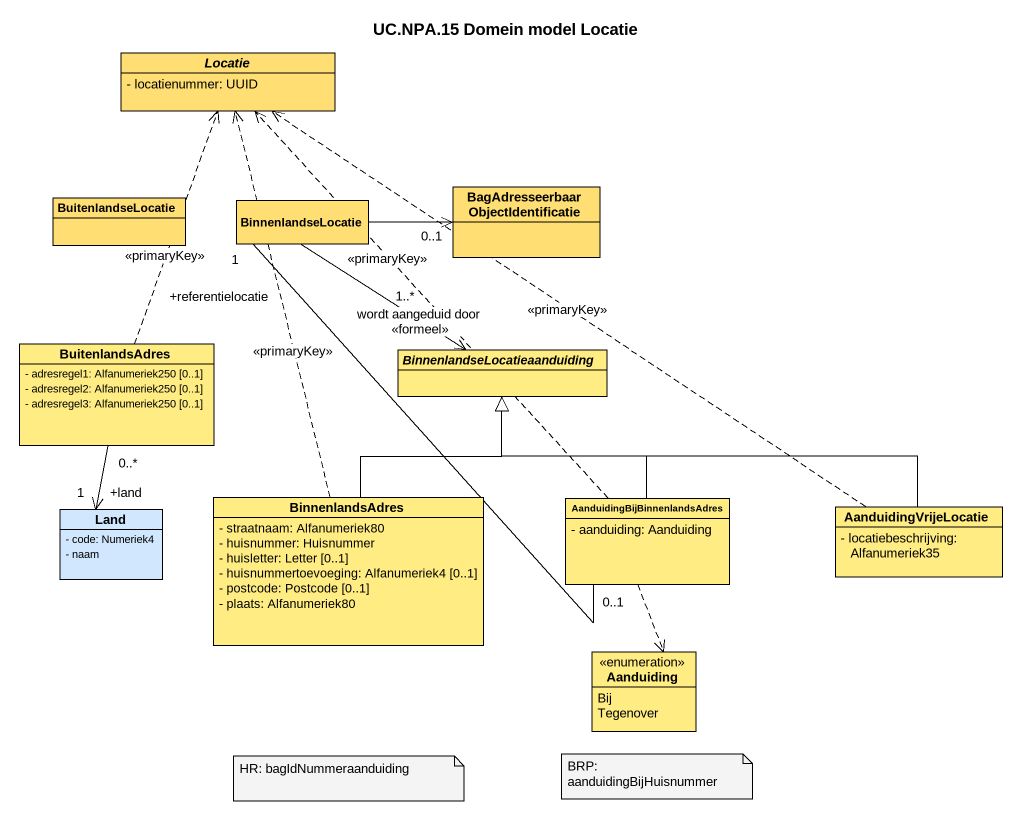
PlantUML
@startuml
title UC.NPA.15 Domein model Locatie
hide circle
hide empty members
skinparam classAttributeIconSize 0
abstract class Locatie #FFDE73 {
  - locatienummer: UUID
}
class BuitenlandseLocatie #FFDE73
class BinnenlandseLocatie #FFDE73
class "BagAdresseerbaarObjectIdentificatie" as BagAdresseerbaarObjectIdenti #FFDE73
class BuitenlandsAdres #FFED83 {
  - adresregel1: Alfanumeriek250 [0..1]
  - adresregel2: Alfanumeriek250 [0..1]
  - adresregel3: Alfanumeriek250 [0..1]
}
abstract class "BinnenlandseLocatieaanduiding" as BinnenlandseLocatieaanduidin #FFED83
class Land #D0E7FE {
  - code: Numeriek4
  - naam
}
class BinnenlandsAdres #FFED83 {
  - straatnaam: Alfanumeriek80
  - huisnummer: Huisnummer
  - huisletter: Letter [0..1]
  - huisnummertoevoeging: Alfanumeriek4 [0..1]
  - postcode: Postcode [0..1]
  - plaats: Alfanumeriek80
}
class "AanduidingBijBinnenlandsAdres" as AanduidingBijBinnenlandsAdre #FFED83 {
  - aanduiding: Aanduiding
}
class AanduidingVrijeLocatie #FFED83 {
  - locatiebeschrijving: Alfanumeriek35
}
enum Aanduiding #FFED83 {
  Bij
  Tegenover
}
BagAdresseerbaarObjectIdenti "0..1" <-left- BinnenlandseLocatie
BuitenlandsAdres .up.> Locatie : <<primaryKey>>
BuitenlandsAdres "0..*" --> "+land\n1" Land
BinnenlandseLocatieaanduidin "1..*" <-up- BinnenlandseLocatie : wordt aangeduid door\n<<formeel>>
BinnenlandsAdres .up.> Locatie : <<primaryKey>>
BinnenlandsAdres -up-|> BinnenlandseLocatieaanduidin
AanduidingBijBinnenlandsAdre .up.> Locatie : <<primaryKey>>
AanduidingBijBinnenlandsAdre "0..1" -up- "+referentielocatie\n1" BinnenlandseLocatie
AanduidingBijBinnenlandsAdre -up-|> BinnenlandseLocatieaanduidin
AanduidingBijBinnenlandsAdre ..> Aanduiding
AanduidingVrijeLocatie .up.> Locatie : <<primaryKey>>
AanduidingVrijeLocatie -left-|> BinnenlandseLocatieaanduidin
note as N1
  BRP: aanduidingBijHuisnummer
end note
note as N2
  HR: bagIdNummeraanduiding
end note
@enduml
